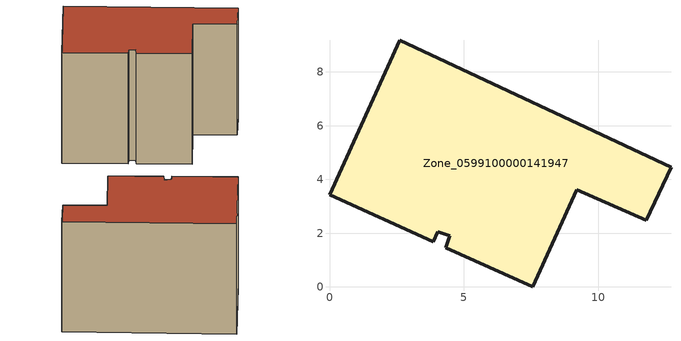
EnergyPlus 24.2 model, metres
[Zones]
Zone_0599100000141947
 floor ground (C_G): 3.86,1.68 0,3.43 2.61,9.19 12.71,4.46 11.78,2.48 9.2,3.62 7.56,0 4.32,1.47 4.47,1.91 4.03,2.06 z0
 wall outside (C_F): 0,3.43 3.86,1.68 4.03,2.06 4.47,1.91 4.32,1.47 7.56,0 9.2,3.62 11.78,2.48 12.71,4.46 2.61,9.19 0,3.43 z0:7.98
 roof outside (C_R): 4.32,1.47 7.56,0 9.2,3.62 11.78,2.48 12.71,4.46 2.61,9.19 0,3.43 3.86,1.68 4.03,2.06 4.47,1.91 z7.98
[BUILDING]
Pand.0599100000141947: North Axis=0; Terrain=City; Loads Convergence Tolerance Value=0.04; Temperature Convergence Tolerance Value=0.4; Solar Distribution=FullExterior; Maximum Number of Warmup Days=25; Minimum Number of Warmup Days=1
[Site:Location]
Rotterdam.The.Hague.AP_ZH_NLD Design_Conditions: Latitude=51.96; Longitude=4.45; Time Zone=1; Elevation=-4.5
[SITE:GROUNDTEMPERATURE:BUILDINGSURFACE]
18, 18, 18, 18, 18, 18, 18, 18, 18, 18, 18, 18
[MATERIAL] Thermal Absorptance=0.9; Solar Absorptance=0.7; Visible Absorptance=0.7
Name | Roughness | Thickness | Conductivity | Density | Specific Heat
G.TC.1946-1964 | MediumSmooth | 0.15 | 1 | 540 | 1210
F.TC.1946-1964 | Rough | 0.3 | 0.857143 | 1920 | 840
R.TC.1946-1964 | MediumRough | 0.2 | 0.235294 | 1500 | 1000
[CONSTRUCTION]
C_G: G.TC.1946-1964
C_F: F.TC.1946-1964
C_R: R.TC.1946-1964
[ZONE]
Zone_0599100000141947: Type=1; Multiplier=1; Ceiling Height=Autocalculate; Volume=Autocalculate; Floor Area=autocalculate; Part of Total Floor Area=Yes
[ZONEINFILTRATION:DESIGNFLOWRATE]
Infil_Zone_0599100000141947: Zone or ZoneList or Space or SpaceList=Zone_0599100000141947; Schedule=AlwaysOn; Design Flow Rate Calculation Method=Flow/Area; Flow Rate per Floor Area=0.003; Constant Term Coefficient=1; Temperature Term Coefficient=0; Velocity Term Coefficient=0; Velocity Squared Term Coefficient=0
[HVACTEMPLATE:ZONE:IDEALLOADSAIRSYSTEM]
Zone_0599100000141947: Maximum Heating Supply Air Temperature=50; Minimum Cooling Supply Air Temperature=13; Maximum Heating Supply Air Humidity Ratio=0.0156; Minimum Cooling Supply Air Humidity Ratio=0.0077; Heating Limit=NoLimit; Cooling Limit=NoLimit; Dehumidification Control Type=ConstantSensibleHeatRatio; Cooling Sensible Heat Ratio=0.7; Dehumidification Setpoint=60; Humidification Control Type=None; Humidification Setpoint=30; Outdoor Air Method=None; Outdoor Air Flow Rate per Person=0.00944; Outdoor Air Flow Rate per Zone Floor Area=0; Outdoor Air Flow Rate per Zone=0; Demand Controlled Ventilation Type=None; Outdoor Air Economizer Type=NoEconomizer; Heat Recovery Type=None; Sensible Heat Recovery Effectiveness=0.7; Latent Heat Recovery Effectiveness=0.65
[ZONECONTROL:THERMOSTAT]
ThermostatControl_Zone_0599100000141947: Zone or ZoneList=Zone_0599100000141947; Control Type Schedule=DualSetpointControlType; Control 1=Thermostat_Zone_0599100000141947; Temperature Difference Between Cutout And Setpoint=0
[THERMOSTATSETPOINT:DUALSETPOINT]
Thermostat_Zone_0599100000141947: Heating Setpoint Temperature Schedule=HeatingSetpoint_Zone_0599100000141947; Cooling Setpoint Temperature Schedule=CoolingSetpoint_Zone_0599100000141947
[SCHEDULE:COMPACT]
HeatingSetpoint_Zone_0599100000141947: Through: 12/31, For: AllDays, Until: 24:00, 21
CoolingSetpoint_Zone_0599100000141947: Through: 12/31, For: AllDays, Until: 24:00, 24
DualSetpointControlType: Through: 12/31, For: AllDays, Until: 24:00, 4
AlwaysOn: Through: 12/31, For: AllDays, Until: 24:00, 1
